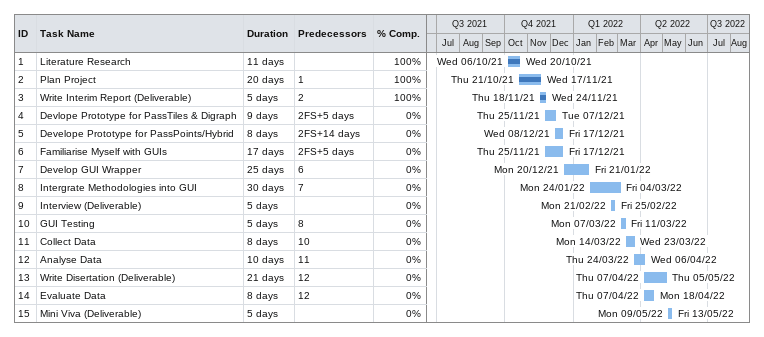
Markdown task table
| ID | Task | Duration | Start | Finish | Predecessors | % complete |
|---|---|---|---|---|---|---|
| 1 | Literature Research | 11d | 2021-10-06 | 2021-10-20 |  | 100 |
| 2 | Plan Project | 20d | 2021-10-21 | 2021-11-17 | 1 | 100 |
| 3 | Write Interim Report (Deliverable) | 5d | 2021-11-18 | 2021-11-24 | 2 | 100 |
| 4 | Devlope Prototype for PassTiles & Digraph | 9d | 2021-11-25 | 2021-12-07 | 2FS+5d | 0 |
| 5 | Develope Prototype for PassPoints/Hybrid | 8d | 2021-12-08 | 2021-12-17 | 2FS+14d | 0 |
| 6 | Familiarise Myself with GUIs | 17d | 2021-11-25 | 2021-12-17 | 2FS+5d | 0 |
| 7 | Develop GUI Wrapper | 25d | 2021-12-20 | 2022-01-21 | 6 | 0 |
| 8 | Intergrate Methodologies into GUI | 30d | 2022-01-24 | 2022-03-04 | 7 | 0 |
| 9 | Interview (Deliverable) | 5d | 2022-02-21 | 2022-02-25 |  | 0 |
| 10 | GUI Testing | 5d | 2022-03-07 | 2022-03-11 | 8 | 0 |
| 11 | Collect Data | 8d | 2022-03-14 | 2022-03-23 | 10 | 0 |
| 12 | Analyse Data | 10d | 2022-03-24 | 2022-04-06 | 11 | 0 |
| 13 | Write Disertation (Deliverable) | 21d | 2022-04-07 | 2022-05-05 | 12 | 0 |
| 14 | Evaluate Data | 8d | 2022-04-07 | 2022-04-18 | 12 | 0 |
| 15 | Mini Viva (Deliverable) | 5d | 2022-05-09 | 2022-05-13 |  | 0 |
